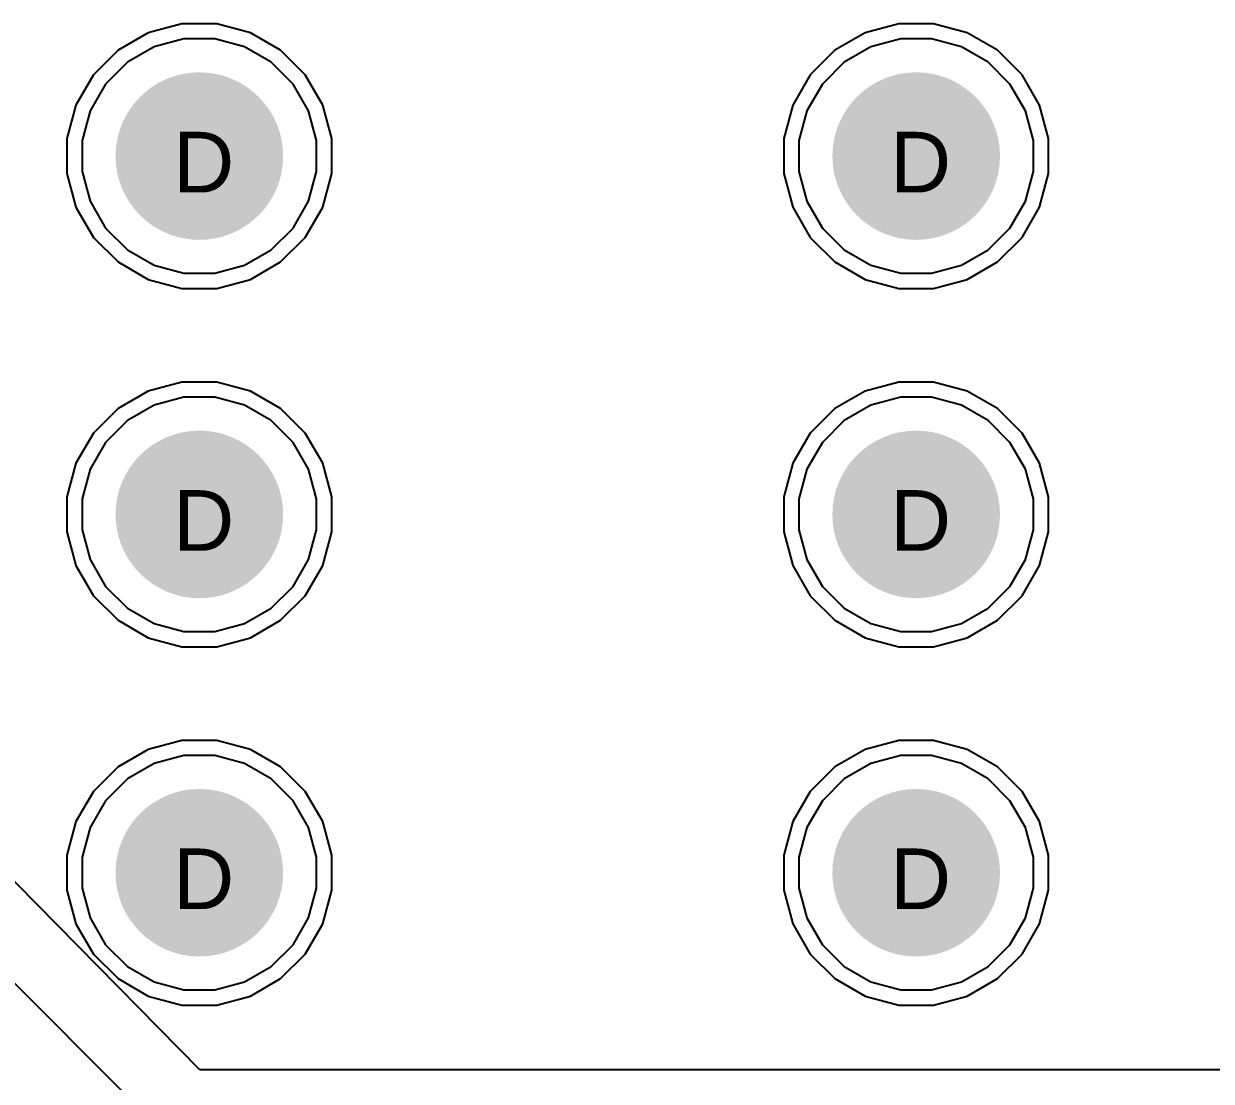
# Model space of a CAD drawing. Header units: inches. Extents: x 0 to 5379, y 0 to 5429.
# Drawn here: x 306.44 to 316.38, y 137.29 to 146.15 of the extents above; entities that cross this region are included whole.
import ezdxf

# ---------------------------------------------------------------- set-up
doc = ezdxf.new("R2010")
doc.units = ezdxf.units.IN
for name, color, linetype in [('Bottom Layer', 5, 'Continuous'), ('Bottom Solder', 6, 'Continuous'), ('Drill Drawing', 1, 'Continuous'), ('GND01', 16, 'Continuous'), ('GND02', 76, 'Continuous'), ('PWR', 156, 'Continuous'), ('SIG 01', 90, 'Continuous'), ('Top Layer', 1, 'Continuous'), ('Top Solder', 216, 'Continuous'), ('Via Holes', 16, 'Continuous')]:
    doc.layers.add(name, color=color, linetype=linetype)
doc.styles.add('Arial', font='', dxfattribs={"height": 0.2})
doc.styles.get('Arial').set_extended_font_data('Arial')

msp = doc.modelspace()

# ---------------------------------------------------------------- hatches: boundary and pattern name
at = {"layer": 'Bottom Layer'}
h = msp.add_hatch(color=5, dxfattribs=at)
edge = h.paths.add_edge_path()
edge.add_arc((307.9074, 145.0396), 0.6, 0, 360)
h = msp.add_hatch(color=5, dxfattribs=at)
edge = h.paths.add_edge_path()
edge.add_arc((313.9074, 145.0396), 0.6, 0, 360)
h = msp.add_hatch(color=5, dxfattribs=at)
edge = h.paths.add_edge_path()
edge.add_arc((307.9074, 142.0396), 0.6, 0, 360)
h = msp.add_hatch(color=5, dxfattribs=at)
edge = h.paths.add_edge_path()
edge.add_arc((313.9074, 142.0396), 0.6, 0, 360)
h = msp.add_hatch(color=5, dxfattribs=at)
edge = h.paths.add_edge_path()
edge.add_arc((307.9074, 139.0396), 0.6, 0, 360)
h = msp.add_hatch(color=5, dxfattribs=at)
edge = h.paths.add_edge_path()
edge.add_arc((313.9074, 139.0396), 0.6, 0, 360)
at = {"layer": 'Bottom Solder'}
h = msp.add_hatch(color=6, dxfattribs=at)
edge = h.paths.add_edge_path()
edge.add_arc((307.9074, 145.0396), 0.7016, 0, 360)
h = msp.add_hatch(color=6, dxfattribs=at)
edge = h.paths.add_edge_path()
edge.add_arc((313.9074, 145.0396), 0.7016, 0, 360)
h = msp.add_hatch(color=6, dxfattribs=at)
edge = h.paths.add_edge_path()
edge.add_arc((307.9074, 142.0396), 0.7016, 0, 360)
h = msp.add_hatch(color=6, dxfattribs=at)
edge = h.paths.add_edge_path()
edge.add_arc((313.9074, 142.0396), 0.7016, 0, 360)
h = msp.add_hatch(color=6, dxfattribs=at)
edge = h.paths.add_edge_path()
edge.add_arc((307.9074, 139.0396), 0.7016, 0, 360)
h = msp.add_hatch(color=6, dxfattribs=at)
edge = h.paths.add_edge_path()
edge.add_arc((313.9074, 139.0396), 0.7016, 0, 360)
at = {"layer": 'GND01'}
h = msp.add_hatch(color=16, dxfattribs=at)
edge = h.paths.add_edge_path()
edge.add_arc((307.9074, 145.0396), 0.6, 0, 360)
h = msp.add_hatch(color=16, dxfattribs=at)
edge = h.paths.add_edge_path()
edge.add_arc((313.9074, 145.0396), 0.6, 0, 360)
h = msp.add_hatch(color=16, dxfattribs=at)
edge = h.paths.add_edge_path()
edge.add_arc((307.9074, 142.0396), 0.6, 0, 360)
h = msp.add_hatch(color=16, dxfattribs=at)
edge = h.paths.add_edge_path()
edge.add_arc((313.9074, 142.0396), 0.6, 0, 360)
h = msp.add_hatch(color=16, dxfattribs=at)
edge = h.paths.add_edge_path()
edge.add_arc((307.9074, 139.0396), 0.6, 0, 360)
h = msp.add_hatch(color=16, dxfattribs=at)
edge = h.paths.add_edge_path()
edge.add_arc((313.9074, 139.0396), 0.6, 0, 360)
at = {"layer": 'GND02'}
h = msp.add_hatch(color=76, dxfattribs=at)
edge = h.paths.add_edge_path()
edge.add_arc((307.9074, 145.0396), 0.6, 0, 360)
h = msp.add_hatch(color=76, dxfattribs=at)
edge = h.paths.add_edge_path()
edge.add_arc((313.9074, 145.0396), 0.6, 0, 360)
h = msp.add_hatch(color=76, dxfattribs=at)
edge = h.paths.add_edge_path()
edge.add_arc((307.9074, 142.0396), 0.6, 0, 360)
h = msp.add_hatch(color=76, dxfattribs=at)
edge = h.paths.add_edge_path()
edge.add_arc((313.9074, 142.0396), 0.6, 0, 360)
h = msp.add_hatch(color=76, dxfattribs=at)
edge = h.paths.add_edge_path()
edge.add_arc((307.9074, 139.0396), 0.6, 0, 360)
h = msp.add_hatch(color=76, dxfattribs=at)
edge = h.paths.add_edge_path()
edge.add_arc((313.9074, 139.0396), 0.6, 0, 360)
at = {"layer": 'PWR'}
h = msp.add_hatch(color=156, dxfattribs=at)
edge = h.paths.add_edge_path()
edge.add_arc((307.9074, 145.0396), 0.6, 0, 360)
h = msp.add_hatch(color=156, dxfattribs=at)
edge = h.paths.add_edge_path()
edge.add_arc((313.9074, 145.0396), 0.6, 0, 360)
h = msp.add_hatch(color=156, dxfattribs=at)
edge = h.paths.add_edge_path()
edge.add_arc((307.9074, 142.0396), 0.6, 0, 360)
h = msp.add_hatch(color=156, dxfattribs=at)
edge = h.paths.add_edge_path()
edge.add_arc((313.9074, 142.0396), 0.6, 0, 360)
h = msp.add_hatch(color=156, dxfattribs=at)
edge = h.paths.add_edge_path()
edge.add_arc((307.9074, 139.0396), 0.6, 0, 360)
h = msp.add_hatch(color=156, dxfattribs=at)
edge = h.paths.add_edge_path()
edge.add_arc((313.9074, 139.0396), 0.6, 0, 360)
at = {"layer": 'SIG 01'}
h = msp.add_hatch(color=90, dxfattribs=at)
edge = h.paths.add_edge_path()
edge.add_arc((307.9074, 145.0396), 0.6, 0, 360)
h = msp.add_hatch(color=90, dxfattribs=at)
edge = h.paths.add_edge_path()
edge.add_arc((313.9074, 145.0396), 0.6, 0, 360)
h = msp.add_hatch(color=90, dxfattribs=at)
edge = h.paths.add_edge_path()
edge.add_arc((307.9074, 142.0396), 0.6, 0, 360)
h = msp.add_hatch(color=90, dxfattribs=at)
edge = h.paths.add_edge_path()
edge.add_arc((313.9074, 142.0396), 0.6, 0, 360)
h = msp.add_hatch(color=90, dxfattribs=at)
edge = h.paths.add_edge_path()
edge.add_arc((307.9074, 139.0396), 0.6, 0, 360)
h = msp.add_hatch(color=90, dxfattribs=at)
edge = h.paths.add_edge_path()
edge.add_arc((313.9074, 139.0396), 0.6, 0, 360)
at = {"layer": 'Top Layer'}
h = msp.add_hatch(color=1, dxfattribs=at)
edge = h.paths.add_edge_path()
edge.add_arc((307.9074, 145.0396), 0.6, 0, 360)
h = msp.add_hatch(color=1, dxfattribs=at)
edge = h.paths.add_edge_path()
edge.add_arc((313.9074, 145.0396), 0.6, 0, 360)
h = msp.add_hatch(color=1, dxfattribs=at)
edge = h.paths.add_edge_path()
edge.add_arc((307.9074, 142.0396), 0.6, 0, 360)
h = msp.add_hatch(color=1, dxfattribs=at)
edge = h.paths.add_edge_path()
edge.add_arc((313.9074, 142.0396), 0.6, 0, 360)
h = msp.add_hatch(color=1, dxfattribs=at)
edge = h.paths.add_edge_path()
edge.add_arc((307.9074, 139.0396), 0.6, 0, 360)
h = msp.add_hatch(color=1, dxfattribs=at)
edge = h.paths.add_edge_path()
edge.add_arc((313.9074, 139.0396), 0.6, 0, 360)
at = {"layer": 'Top Solder'}
h = msp.add_hatch(color=216, dxfattribs=at)
edge = h.paths.add_edge_path()
edge.add_arc((307.9074, 145.0396), 0.7016, 0, 360)
h = msp.add_hatch(color=216, dxfattribs=at)
edge = h.paths.add_edge_path()
edge.add_arc((313.9074, 145.0396), 0.7016, 0, 360)
h = msp.add_hatch(color=216, dxfattribs=at)
edge = h.paths.add_edge_path()
edge.add_arc((307.9074, 142.0396), 0.7016, 0, 360)
h = msp.add_hatch(color=216, dxfattribs=at)
edge = h.paths.add_edge_path()
edge.add_arc((313.9074, 142.0396), 0.7016, 0, 360)
h = msp.add_hatch(color=216, dxfattribs=at)
edge = h.paths.add_edge_path()
edge.add_arc((307.9074, 139.0396), 0.7016, 0, 360)
h = msp.add_hatch(color=216, dxfattribs=at)
edge = h.paths.add_edge_path()
edge.add_arc((313.9074, 139.0396), 0.7016, 0, 360)
at = {"layer": 'Via Holes'}
h = msp.add_hatch(color=7, dxfattribs=at)
edge = h.paths.add_edge_path()
edge.add_arc((307.9074, 145.0396), 0.35, 0, 360)
h = msp.add_hatch(color=7, dxfattribs=at)
edge = h.paths.add_edge_path()
edge.add_arc((313.9074, 145.0396), 0.35, 0, 360)
h = msp.add_hatch(color=7, dxfattribs=at)
edge = h.paths.add_edge_path()
edge.add_arc((307.9074, 142.0396), 0.35, 0, 360)
h = msp.add_hatch(color=7, dxfattribs=at)
edge = h.paths.add_edge_path()
edge.add_arc((313.9074, 142.0396), 0.35, 0, 360)
h = msp.add_hatch(color=7, dxfattribs=at)
edge = h.paths.add_edge_path()
edge.add_arc((307.9074, 139.0396), 0.35, 0, 360)
h = msp.add_hatch(color=7, dxfattribs=at)
edge = h.paths.add_edge_path()
edge.add_arc((313.9074, 139.0396), 0.35, 0, 360)

# ---------------------------------------------------------------- linework, layer by layer
at = {"layer": 'GND01'}
for p, q in [((307.7615, 146.1476), (307.4797, 146.0721)), ((308.0533, 146.1476), (307.7615, 146.1476)), ((308.3351, 146.0721), (308.0533, 146.1476)), ((313.7615, 146.1476), (313.4797, 146.0721)), ((314.0533, 146.1476), (313.7615, 146.1476)), ((314.3351, 146.0721), (314.0533, 146.1476)), ((307.4797, 146.0721), (307.2271, 145.9262)), ((308.5877, 145.9262), (308.3351, 146.0721)), ((313.4797, 146.0721), (313.2271, 145.9262)), ((314.5877, 145.9262), (314.3351, 146.0721)), ((307.2271, 145.9262), (307.0208, 145.7199)), ((308.794, 145.7199), (308.5877, 145.9262)), ((313.2271, 145.9262), (313.0208, 145.7199)), ((314.794, 145.7199), (314.5877, 145.9262)), ((307.0208, 145.7199), (306.8749, 145.4673)), ((308.9399, 145.4673), (308.794, 145.7199)), ((313.0208, 145.7199), (312.8749, 145.4673)), ((314.9399, 145.4673), (314.794, 145.7199)), ((306.8749, 145.4673), (306.7994, 145.1855)), ((309.0154, 145.1855), (308.9399, 145.4673)), ((312.8749, 145.4673), (312.7994, 145.1855)), ((315.0154, 145.1855), (314.9399, 145.4673)), ((306.7994, 145.1855), (306.7994, 144.8937)), ((309.0154, 144.8937), (309.0154, 145.1855)), ((312.7994, 145.1855), (312.7994, 144.8937)), ((315.0154, 144.8937), (315.0154, 145.1855)), ((306.7994, 144.8937), (306.8749, 144.6119)), ((308.9399, 144.6119), (309.0154, 144.8937)), ((312.7994, 144.8937), (312.8749, 144.6119)), ((314.9399, 144.6119), (315.0154, 144.8937)), ((306.8749, 144.6119), (307.0208, 144.3593)), ((308.794, 144.3593), (308.9399, 144.6119)), ((312.8749, 144.6119), (313.0208, 144.3593)), ((314.794, 144.3593), (314.9399, 144.6119)), ((307.0208, 144.3593), (307.2271, 144.153)), ((308.5877, 144.153), (308.794, 144.3593)), ((313.0208, 144.3593), (313.2271, 144.153)), ((314.5877, 144.153), (314.794, 144.3593)), ((307.2271, 144.153), (307.4797, 144.0071)), ((308.3351, 144.0071), (308.5877, 144.153)), ((313.2271, 144.153), (313.4797, 144.0071)), ((314.3351, 144.0071), (314.5877, 144.153)), ((307.4797, 144.0071), (307.7615, 143.9316)), ((307.7615, 143.9316), (308.0533, 143.9316)), ((308.0533, 143.9316), (308.3351, 144.0071)), ((313.4797, 144.0071), (313.7615, 143.9316)), ((313.7615, 143.9316), (314.0533, 143.9316)), ((314.0533, 143.9316), (314.3351, 144.0071)), ((307.7615, 143.1476), (307.4797, 143.0721)), ((308.0533, 143.1476), (307.7615, 143.1476)), ((308.3351, 143.0721), (308.0533, 143.1476)), ((313.7615, 143.1476), (313.4797, 143.0721)), ((314.0533, 143.1476), (313.7615, 143.1476)), ((314.3351, 143.0721), (314.0533, 143.1476)), ((307.4797, 143.0721), (307.2271, 142.9262)), ((308.5877, 142.9262), (308.3351, 143.0721)), ((313.4797, 143.0721), (313.2271, 142.9262)), ((314.5877, 142.9262), (314.3351, 143.0721)), ((307.2271, 142.9262), (307.0208, 142.7199)), ((308.794, 142.7199), (308.5877, 142.9262)), ((313.2271, 142.9262), (313.0208, 142.7199)), ((314.794, 142.7199), (314.5877, 142.9262)), ((307.0208, 142.7199), (306.8749, 142.4673)), ((308.9399, 142.4673), (308.794, 142.7199)), ((313.0208, 142.7199), (312.8749, 142.4673)), ((314.9399, 142.4673), (314.794, 142.7199)), ((306.8749, 142.4673), (306.7994, 142.1855)), ((309.0154, 142.1855), (308.9399, 142.4673)), ((312.8749, 142.4673), (312.7994, 142.1855)), ((315.0154, 142.1855), (314.9399, 142.4673)), ((306.7994, 142.1855), (306.7994, 141.8937)), ((309.0154, 141.8937), (309.0154, 142.1855)), ((312.7994, 142.1855), (312.7994, 141.8937)), ((315.0154, 141.8937), (315.0154, 142.1855)), ((306.7994, 141.8937), (306.8749, 141.6119)), ((308.9399, 141.6119), (309.0154, 141.8937)), ((312.7994, 141.8937), (312.8749, 141.6119)), ((314.9399, 141.6119), (315.0154, 141.8937)), ((306.8749, 141.6119), (307.0208, 141.3593)), ((308.794, 141.3593), (308.9399, 141.6119)), ((312.8749, 141.6119), (313.0208, 141.3593)), ((314.794, 141.3593), (314.9399, 141.6119)), ((307.0208, 141.3593), (307.2271, 141.153)), ((308.5877, 141.153), (308.794, 141.3593)), ((313.0208, 141.3593), (313.2271, 141.153)), ((314.5877, 141.153), (314.794, 141.3593)), ((307.2271, 141.153), (307.4797, 141.0071)), ((308.3351, 141.0071), (308.5877, 141.153)), ((313.2271, 141.153), (313.4797, 141.0071)), ((314.3351, 141.0071), (314.5877, 141.153)), ((307.4797, 141.0071), (307.7615, 140.9316)), ((308.0533, 140.9316), (308.3351, 141.0071)), ((313.4797, 141.0071), (313.7615, 140.9316)), ((314.0533, 140.9316), (314.3351, 141.0071)), ((307.7615, 140.9316), (308.0533, 140.9316)), ((313.7615, 140.9316), (314.0533, 140.9316)), ((307.7615, 140.1476), (307.4797, 140.0721)), ((308.0533, 140.1476), (307.7615, 140.1476)), ((308.3351, 140.0721), (308.0533, 140.1476)), ((313.7615, 140.1476), (313.4797, 140.0721)), ((314.0533, 140.1476), (313.7615, 140.1476)), ((314.3351, 140.0721), (314.0533, 140.1476)), ((307.4797, 140.0721), (307.2271, 139.9262)), ((308.5877, 139.9262), (308.3351, 140.0721)), ((313.4797, 140.0721), (313.2271, 139.9262)), ((314.5877, 139.9262), (314.3351, 140.0721)), ((307.2271, 139.9262), (307.0208, 139.7199)), ((308.794, 139.7199), (308.5877, 139.9262)), ((313.2271, 139.9262), (313.0208, 139.7199)), ((314.794, 139.7199), (314.5877, 139.9262)), ((307.0208, 139.7199), (306.8749, 139.4673)), ((308.9399, 139.4673), (308.794, 139.7199)), ((313.0208, 139.7199), (312.8749, 139.4673)), ((314.9399, 139.4673), (314.794, 139.7199)), ((306.8749, 139.4673), (306.7994, 139.1855)), ((309.0154, 139.1855), (308.9399, 139.4673)), ((312.8749, 139.4673), (312.7994, 139.1855)), ((315.0154, 139.1855), (314.9399, 139.4673)), ((306.7994, 139.1855), (306.7994, 138.8937)), ((309.0154, 138.8937), (309.0154, 139.1855)), ((312.7994, 139.1855), (312.7994, 138.8937)), ((315.0154, 138.8937), (315.0154, 139.1855)), ((306.7994, 138.8937), (306.8749, 138.6119)), ((308.9399, 138.6119), (309.0154, 138.8937)), ((312.7994, 138.8937), (312.8749, 138.6119)), ((314.9399, 138.6119), (315.0154, 138.8937)), ((306.8749, 138.6119), (307.0208, 138.3593)), ((308.794, 138.3593), (308.9399, 138.6119)), ((312.8749, 138.6119), (313.0208, 138.3593)), ((314.794, 138.3593), (314.9399, 138.6119)), ((307.0208, 138.3593), (307.2271, 138.153)), ((308.5877, 138.153), (308.794, 138.3593)), ((313.0208, 138.3593), (313.2271, 138.153)), ((314.5877, 138.153), (314.794, 138.3593)), ((307.2271, 138.153), (307.4797, 138.0071)), ((308.3351, 138.0071), (308.5877, 138.153)), ((313.2271, 138.153), (313.4797, 138.0071)), ((314.3351, 138.0071), (314.5877, 138.153)), ((307.4797, 138.0071), (307.7615, 137.9316)), ((308.0533, 137.9316), (308.3351, 138.0071)), ((313.4797, 138.0071), (313.7615, 137.9316)), ((314.0533, 137.9316), (314.3351, 138.0071)), ((307.7615, 137.9316), (308.0533, 137.9316)), ((313.7615, 137.9316), (314.0533, 137.9316))]:
    msp.add_line(p, q, dxfattribs=at)
at = {"layer": 'GND02'}
for p, q in [((307.7615, 146.1476), (307.4797, 146.0721)), ((308.0533, 146.1476), (307.7615, 146.1476)), ((308.3351, 146.0721), (308.0533, 146.1476)), ((313.7615, 146.1476), (313.4797, 146.0721)), ((314.0533, 146.1476), (313.7615, 146.1476)), ((314.3351, 146.0721), (314.0533, 146.1476)), ((307.4797, 146.0721), (307.2271, 145.9262)), ((308.5877, 145.9262), (308.3351, 146.0721)), ((313.4797, 146.0721), (313.2271, 145.9262)), ((314.5877, 145.9262), (314.3351, 146.0721)), ((307.2271, 145.9262), (307.0208, 145.7199)), ((308.794, 145.7199), (308.5877, 145.9262)), ((313.2271, 145.9262), (313.0208, 145.7199)), ((314.794, 145.7199), (314.5877, 145.9262)), ((307.0208, 145.7199), (306.8749, 145.4673)), ((308.9399, 145.4673), (308.794, 145.7199)), ((313.0208, 145.7199), (312.8749, 145.4673)), ((314.9399, 145.4673), (314.794, 145.7199)), ((306.8749, 145.4673), (306.7994, 145.1855)), ((309.0154, 145.1855), (308.9399, 145.4673)), ((312.8749, 145.4673), (312.7994, 145.1855)), ((315.0154, 145.1855), (314.9399, 145.4673)), ((306.7994, 145.1855), (306.7994, 144.8937)), ((309.0154, 144.8937), (309.0154, 145.1855)), ((312.7994, 145.1855), (312.7994, 144.8937)), ((315.0154, 144.8937), (315.0154, 145.1855)), ((306.7994, 144.8937), (306.8749, 144.6119)), ((308.9399, 144.6119), (309.0154, 144.8937)), ((312.7994, 144.8937), (312.8749, 144.6119)), ((314.9399, 144.6119), (315.0154, 144.8937)), ((306.8749, 144.6119), (307.0208, 144.3593)), ((308.794, 144.3593), (308.9399, 144.6119)), ((312.8749, 144.6119), (313.0208, 144.3593)), ((314.794, 144.3593), (314.9399, 144.6119)), ((307.0208, 144.3593), (307.2271, 144.153)), ((308.5877, 144.153), (308.794, 144.3593)), ((313.0208, 144.3593), (313.2271, 144.153)), ((314.5877, 144.153), (314.794, 144.3593)), ((307.2271, 144.153), (307.4797, 144.0071)), ((308.3351, 144.0071), (308.5877, 144.153)), ((313.2271, 144.153), (313.4797, 144.0071)), ((314.3351, 144.0071), (314.5877, 144.153)), ((307.4797, 144.0071), (307.7615, 143.9316)), ((307.7615, 143.9316), (308.0533, 143.9316)), ((308.0533, 143.9316), (308.3351, 144.0071)), ((313.4797, 144.0071), (313.7615, 143.9316)), ((313.7615, 143.9316), (314.0533, 143.9316)), ((314.0533, 143.9316), (314.3351, 144.0071)), ((307.7615, 143.1476), (307.4797, 143.0721)), ((308.0533, 143.1476), (307.7615, 143.1476)), ((308.3351, 143.0721), (308.0533, 143.1476)), ((313.7615, 143.1476), (313.4797, 143.0721)), ((314.0533, 143.1476), (313.7615, 143.1476)), ((314.3351, 143.0721), (314.0533, 143.1476)), ((307.4797, 143.0721), (307.2271, 142.9262)), ((308.5877, 142.9262), (308.3351, 143.0721)), ((313.4797, 143.0721), (313.2271, 142.9262)), ((314.5877, 142.9262), (314.3351, 143.0721)), ((307.2271, 142.9262), (307.0208, 142.7199)), ((308.794, 142.7199), (308.5877, 142.9262)), ((313.2271, 142.9262), (313.0208, 142.7199)), ((314.794, 142.7199), (314.5877, 142.9262)), ((307.0208, 142.7199), (306.8749, 142.4673)), ((308.9399, 142.4673), (308.794, 142.7199)), ((313.0208, 142.7199), (312.8749, 142.4673)), ((314.9399, 142.4673), (314.794, 142.7199)), ((306.8749, 142.4673), (306.7994, 142.1855)), ((309.0154, 142.1855), (308.9399, 142.4673)), ((312.8749, 142.4673), (312.7994, 142.1855)), ((315.0154, 142.1855), (314.9399, 142.4673)), ((306.7994, 142.1855), (306.7994, 141.8937)), ((309.0154, 141.8937), (309.0154, 142.1855)), ((312.7994, 142.1855), (312.7994, 141.8937)), ((315.0154, 141.8937), (315.0154, 142.1855)), ((306.7994, 141.8937), (306.8749, 141.6119)), ((308.9399, 141.6119), (309.0154, 141.8937)), ((312.7994, 141.8937), (312.8749, 141.6119)), ((314.9399, 141.6119), (315.0154, 141.8937)), ((306.8749, 141.6119), (307.0208, 141.3593)), ((308.794, 141.3593), (308.9399, 141.6119)), ((312.8749, 141.6119), (313.0208, 141.3593)), ((314.794, 141.3593), (314.9399, 141.6119)), ((307.0208, 141.3593), (307.2271, 141.153)), ((308.5877, 141.153), (308.794, 141.3593)), ((313.0208, 141.3593), (313.2271, 141.153)), ((314.5877, 141.153), (314.794, 141.3593)), ((307.2271, 141.153), (307.4797, 141.0071)), ((308.3351, 141.0071), (308.5877, 141.153)), ((313.2271, 141.153), (313.4797, 141.0071)), ((314.3351, 141.0071), (314.5877, 141.153)), ((307.4797, 141.0071), (307.7615, 140.9316)), ((308.0533, 140.9316), (308.3351, 141.0071)), ((313.4797, 141.0071), (313.7615, 140.9316)), ((314.0533, 140.9316), (314.3351, 141.0071)), ((307.7615, 140.9316), (308.0533, 140.9316)), ((313.7615, 140.9316), (314.0533, 140.9316)), ((307.7615, 140.1476), (307.4797, 140.0721)), ((308.0533, 140.1476), (307.7615, 140.1476)), ((308.3351, 140.0721), (308.0533, 140.1476)), ((313.7615, 140.1476), (313.4797, 140.0721)), ((314.0533, 140.1476), (313.7615, 140.1476)), ((314.3351, 140.0721), (314.0533, 140.1476)), ((307.4797, 140.0721), (307.2271, 139.9262)), ((308.5877, 139.9262), (308.3351, 140.0721)), ((313.4797, 140.0721), (313.2271, 139.9262)), ((314.5877, 139.9262), (314.3351, 140.0721)), ((307.2271, 139.9262), (307.0208, 139.7199)), ((308.794, 139.7199), (308.5877, 139.9262)), ((313.2271, 139.9262), (313.0208, 139.7199)), ((314.794, 139.7199), (314.5877, 139.9262)), ((307.0208, 139.7199), (306.8749, 139.4673)), ((308.9399, 139.4673), (308.794, 139.7199)), ((313.0208, 139.7199), (312.8749, 139.4673)), ((314.9399, 139.4673), (314.794, 139.7199)), ((306.8749, 139.4673), (306.7994, 139.1855)), ((309.0154, 139.1855), (308.9399, 139.4673)), ((312.8749, 139.4673), (312.7994, 139.1855)), ((315.0154, 139.1855), (314.9399, 139.4673)), ((306.7994, 139.1855), (306.7994, 138.8937)), ((309.0154, 138.8937), (309.0154, 139.1855)), ((312.7994, 139.1855), (312.7994, 138.8937)), ((315.0154, 138.8937), (315.0154, 139.1855)), ((306.7994, 138.8937), (306.8749, 138.6119)), ((308.9399, 138.6119), (309.0154, 138.8937)), ((312.7994, 138.8937), (312.8749, 138.6119)), ((314.9399, 138.6119), (315.0154, 138.8937)), ((306.8749, 138.6119), (307.0208, 138.3593)), ((308.794, 138.3593), (308.9399, 138.6119)), ((312.8749, 138.6119), (313.0208, 138.3593)), ((314.794, 138.3593), (314.9399, 138.6119)), ((307.0208, 138.3593), (307.2271, 138.153)), ((308.5877, 138.153), (308.794, 138.3593)), ((313.0208, 138.3593), (313.2271, 138.153)), ((314.5877, 138.153), (314.794, 138.3593)), ((307.2271, 138.153), (307.4797, 138.0071)), ((308.3351, 138.0071), (308.5877, 138.153)), ((313.2271, 138.153), (313.4797, 138.0071)), ((314.3351, 138.0071), (314.5877, 138.153)), ((307.4797, 138.0071), (307.7615, 137.9316)), ((308.0533, 137.9316), (308.3351, 138.0071)), ((313.4797, 138.0071), (313.7615, 137.9316)), ((314.0533, 137.9316), (314.3351, 138.0071)), ((307.7615, 137.9316), (308.0533, 137.9316)), ((313.7615, 137.9316), (314.0533, 137.9316))]:
    msp.add_line(p, q, dxfattribs=at)
at = {"layer": 'PWR'}
for p, q in [((307.7615, 146.1476), (307.4797, 146.0721)), ((308.0533, 146.1476), (307.7615, 146.1476)), ((308.3351, 146.0721), (308.0533, 146.1476)), ((313.7615, 146.1476), (313.4797, 146.0721)), ((314.0533, 146.1476), (313.7615, 146.1476)), ((314.3351, 146.0721), (314.0533, 146.1476)), ((307.4797, 146.0721), (307.2271, 145.9262)), ((308.5877, 145.9262), (308.3351, 146.0721)), ((313.4797, 146.0721), (313.2271, 145.9262)), ((314.5877, 145.9262), (314.3351, 146.0721)), ((307.2271, 145.9262), (307.0208, 145.7199)), ((308.794, 145.7199), (308.5877, 145.9262)), ((313.2271, 145.9262), (313.0208, 145.7199)), ((314.794, 145.7199), (314.5877, 145.9262)), ((307.0208, 145.7199), (306.8749, 145.4673)), ((308.9399, 145.4673), (308.794, 145.7199)), ((313.0208, 145.7199), (312.8749, 145.4673)), ((314.9399, 145.4673), (314.794, 145.7199)), ((306.8749, 145.4673), (306.7994, 145.1855)), ((309.0154, 145.1855), (308.9399, 145.4673)), ((312.8749, 145.4673), (312.7994, 145.1855)), ((315.0154, 145.1855), (314.9399, 145.4673)), ((306.7994, 145.1855), (306.7994, 144.8937)), ((309.0154, 144.8937), (309.0154, 145.1855)), ((312.7994, 145.1855), (312.7994, 144.8937)), ((315.0154, 144.8937), (315.0154, 145.1855)), ((306.7994, 144.8937), (306.8749, 144.6119)), ((308.9399, 144.6119), (309.0154, 144.8937)), ((312.7994, 144.8937), (312.8749, 144.6119)), ((314.9399, 144.6119), (315.0154, 144.8937)), ((306.8749, 144.6119), (307.0208, 144.3593)), ((308.794, 144.3593), (308.9399, 144.6119)), ((312.8749, 144.6119), (313.0208, 144.3593)), ((314.794, 144.3593), (314.9399, 144.6119)), ((307.0208, 144.3593), (307.2271, 144.153)), ((308.5877, 144.153), (308.794, 144.3593)), ((313.0208, 144.3593), (313.2271, 144.153)), ((314.5877, 144.153), (314.794, 144.3593)), ((307.2271, 144.153), (307.4797, 144.0071)), ((308.3351, 144.0071), (308.5877, 144.153)), ((313.2271, 144.153), (313.4797, 144.0071)), ((314.3351, 144.0071), (314.5877, 144.153)), ((307.4797, 144.0071), (307.7615, 143.9316)), ((307.7615, 143.9316), (308.0533, 143.9316)), ((308.0533, 143.9316), (308.3351, 144.0071)), ((313.4797, 144.0071), (313.7615, 143.9316)), ((313.7615, 143.9316), (314.0533, 143.9316)), ((314.0533, 143.9316), (314.3351, 144.0071)), ((307.7615, 143.1476), (307.4797, 143.0721)), ((308.0533, 143.1476), (307.7615, 143.1476)), ((308.3351, 143.0721), (308.0533, 143.1476)), ((313.7615, 143.1476), (313.4797, 143.0721)), ((314.0533, 143.1476), (313.7615, 143.1476)), ((314.3351, 143.0721), (314.0533, 143.1476)), ((307.4797, 143.0721), (307.2271, 142.9262)), ((308.5877, 142.9262), (308.3351, 143.0721)), ((313.4797, 143.0721), (313.2271, 142.9262)), ((314.5877, 142.9262), (314.3351, 143.0721)), ((307.2271, 142.9262), (307.0208, 142.7199)), ((308.794, 142.7199), (308.5877, 142.9262)), ((313.2271, 142.9262), (313.0208, 142.7199)), ((314.794, 142.7199), (314.5877, 142.9262)), ((307.0208, 142.7199), (306.8749, 142.4673)), ((308.9399, 142.4673), (308.794, 142.7199)), ((313.0208, 142.7199), (312.8749, 142.4673)), ((314.9399, 142.4673), (314.794, 142.7199)), ((306.8749, 142.4673), (306.7994, 142.1855)), ((309.0154, 142.1855), (308.9399, 142.4673)), ((312.8749, 142.4673), (312.7994, 142.1855)), ((315.0154, 142.1855), (314.9399, 142.4673)), ((306.7994, 142.1855), (306.7994, 141.8937)), ((309.0154, 141.8937), (309.0154, 142.1855)), ((312.7994, 142.1855), (312.7994, 141.8937)), ((315.0154, 141.8937), (315.0154, 142.1855)), ((306.7994, 141.8937), (306.8749, 141.6119)), ((308.9399, 141.6119), (309.0154, 141.8937)), ((312.7994, 141.8937), (312.8749, 141.6119)), ((314.9399, 141.6119), (315.0154, 141.8937)), ((306.8749, 141.6119), (307.0208, 141.3593)), ((308.794, 141.3593), (308.9399, 141.6119)), ((312.8749, 141.6119), (313.0208, 141.3593)), ((314.794, 141.3593), (314.9399, 141.6119)), ((307.0208, 141.3593), (307.2271, 141.153)), ((308.5877, 141.153), (308.794, 141.3593)), ((313.0208, 141.3593), (313.2271, 141.153)), ((314.5877, 141.153), (314.794, 141.3593)), ((307.2271, 141.153), (307.4797, 141.0071)), ((308.3351, 141.0071), (308.5877, 141.153)), ((313.2271, 141.153), (313.4797, 141.0071)), ((314.3351, 141.0071), (314.5877, 141.153)), ((307.4797, 141.0071), (307.7615, 140.9316)), ((308.0533, 140.9316), (308.3351, 141.0071)), ((313.4797, 141.0071), (313.7615, 140.9316)), ((314.0533, 140.9316), (314.3351, 141.0071)), ((307.7615, 140.9316), (308.0533, 140.9316)), ((313.7615, 140.9316), (314.0533, 140.9316)), ((307.7615, 140.1476), (307.4797, 140.0721)), ((308.0533, 140.1476), (307.7615, 140.1476)), ((308.3351, 140.0721), (308.0533, 140.1476)), ((313.7615, 140.1476), (313.4797, 140.0721)), ((314.0533, 140.1476), (313.7615, 140.1476)), ((314.3351, 140.0721), (314.0533, 140.1476)), ((307.4797, 140.0721), (307.2271, 139.9262)), ((308.5877, 139.9262), (308.3351, 140.0721)), ((313.4797, 140.0721), (313.2271, 139.9262)), ((314.5877, 139.9262), (314.3351, 140.0721)), ((307.2271, 139.9262), (307.0208, 139.7199)), ((308.794, 139.7199), (308.5877, 139.9262)), ((313.2271, 139.9262), (313.0208, 139.7199)), ((314.794, 139.7199), (314.5877, 139.9262)), ((307.0208, 139.7199), (306.8749, 139.4673)), ((308.9399, 139.4673), (308.794, 139.7199)), ((313.0208, 139.7199), (312.8749, 139.4673)), ((314.9399, 139.4673), (314.794, 139.7199)), ((306.8749, 139.4673), (306.7994, 139.1855)), ((309.0154, 139.1855), (308.9399, 139.4673)), ((312.8749, 139.4673), (312.7994, 139.1855)), ((315.0154, 139.1855), (314.9399, 139.4673)), ((306.7994, 139.1855), (306.7994, 138.8937)), ((309.0154, 138.8937), (309.0154, 139.1855)), ((312.7994, 139.1855), (312.7994, 138.8937)), ((315.0154, 138.8937), (315.0154, 139.1855)), ((306.7994, 138.8937), (306.8749, 138.6119)), ((308.9399, 138.6119), (309.0154, 138.8937)), ((312.7994, 138.8937), (312.8749, 138.6119)), ((314.9399, 138.6119), (315.0154, 138.8937)), ((306.8749, 138.6119), (307.0208, 138.3593)), ((308.794, 138.3593), (308.9399, 138.6119)), ((312.8749, 138.6119), (313.0208, 138.3593)), ((314.794, 138.3593), (314.9399, 138.6119)), ((307.0208, 138.3593), (307.2271, 138.153)), ((308.5877, 138.153), (308.794, 138.3593)), ((313.0208, 138.3593), (313.2271, 138.153)), ((314.5877, 138.153), (314.794, 138.3593)), ((307.2271, 138.153), (307.4797, 138.0071)), ((308.3351, 138.0071), (308.5877, 138.153)), ((313.2271, 138.153), (313.4797, 138.0071)), ((314.3351, 138.0071), (314.5877, 138.153)), ((307.4797, 138.0071), (307.7615, 137.9316)), ((308.0533, 137.9316), (308.3351, 138.0071)), ((313.4797, 138.0071), (313.7615, 137.9316)), ((314.0533, 137.9316), (314.3351, 138.0071)), ((307.7615, 137.9316), (308.0533, 137.9316)), ((313.7615, 137.9316), (314.0533, 137.9316))]:
    msp.add_line(p, q, dxfattribs=at)
at = {"layer": 'SIG 01'}
for p, q in [((307.7783, 146.0206), (307.5288, 145.9537)), ((308.0366, 146.0206), (307.7783, 146.0206)), ((308.2861, 145.9537), (308.0366, 146.0206)), ((313.7783, 146.0206), (313.5288, 145.9537)), ((314.0366, 146.0206), (313.7783, 146.0206)), ((314.2861, 145.9537), (314.0366, 146.0206)), ((307.5288, 145.9537), (307.3051, 145.8246)), ((308.5098, 145.8246), (308.2861, 145.9537)), ((313.5288, 145.9537), (313.3051, 145.8246)), ((314.5098, 145.8246), (314.2861, 145.9537)), ((307.3051, 145.8246), (307.1224, 145.6419)), ((308.6924, 145.6419), (308.5098, 145.8246)), ((313.3051, 145.8246), (313.1224, 145.6419)), ((314.6924, 145.6419), (314.5098, 145.8246)), ((307.1224, 145.6419), (306.9933, 145.4182)), ((308.8216, 145.4182), (308.6924, 145.6419)), ((313.1224, 145.6419), (312.9933, 145.4182)), ((314.8215, 145.4182), (314.6924, 145.6419)), ((306.9933, 145.4182), (306.9264, 145.1687)), ((308.8884, 145.1687), (308.8216, 145.4182)), ((312.9933, 145.4182), (312.9264, 145.1687)), ((314.8884, 145.1687), (314.8215, 145.4182)), ((306.9264, 145.1687), (306.9264, 144.9104)), ((308.8884, 144.9104), (308.8884, 145.1687)), ((312.9264, 145.1687), (312.9264, 144.9104)), ((314.8884, 144.9104), (314.8884, 145.1687)), ((306.9264, 144.9104), (306.9933, 144.6609)), ((308.8216, 144.6609), (308.8884, 144.9104)), ((312.9264, 144.9104), (312.9933, 144.6609)), ((314.8215, 144.6609), (314.8884, 144.9104)), ((306.9933, 144.6609), (307.1224, 144.4372)), ((308.6924, 144.4372), (308.8216, 144.6609)), ((312.9933, 144.6609), (313.1224, 144.4372)), ((314.6924, 144.4372), (314.8215, 144.6609)), ((307.1224, 144.4372), (307.3051, 144.2546)), ((308.5098, 144.2546), (308.6924, 144.4372)), ((313.1224, 144.4372), (313.3051, 144.2546)), ((314.5098, 144.2546), (314.6924, 144.4372)), ((307.3051, 144.2546), (307.5288, 144.1255)), ((308.2861, 144.1255), (308.5098, 144.2546)), ((313.3051, 144.2546), (313.5288, 144.1255)), ((314.2861, 144.1255), (314.5098, 144.2546)), ((307.5288, 144.1255), (307.7783, 144.0586)), ((308.0366, 144.0586), (308.2861, 144.1255)), ((313.5288, 144.1255), (313.7783, 144.0586)), ((314.0366, 144.0586), (314.2861, 144.1255)), ((307.7783, 144.0586), (308.0366, 144.0586)), ((313.7783, 144.0586), (314.0366, 144.0586)), ((307.5288, 142.9537), (307.3051, 142.8246)), ((307.7783, 143.0206), (307.5288, 142.9537)), ((308.0366, 143.0206), (307.7783, 143.0206)), ((308.2861, 142.9537), (308.0366, 143.0206)), ((308.5098, 142.8246), (308.2861, 142.9537)), ((313.5288, 142.9537), (313.3051, 142.8246)), ((313.7783, 143.0206), (313.5288, 142.9537)), ((314.0366, 143.0206), (313.7783, 143.0206)), ((314.2861, 142.9537), (314.0366, 143.0206)), ((314.5098, 142.8246), (314.2861, 142.9537)), ((307.3051, 142.8246), (307.1224, 142.6419)), ((308.6924, 142.6419), (308.5098, 142.8246)), ((313.3051, 142.8246), (313.1224, 142.6419)), ((314.6924, 142.6419), (314.5098, 142.8246)), ((307.1224, 142.6419), (306.9933, 142.4182)), ((308.8216, 142.4182), (308.6924, 142.6419)), ((313.1224, 142.6419), (312.9933, 142.4182)), ((314.8215, 142.4182), (314.6924, 142.6419)), ((306.9933, 142.4182), (306.9264, 142.1688)), ((308.8884, 142.1688), (308.8216, 142.4182)), ((312.9933, 142.4182), (312.9264, 142.1688)), ((314.8884, 142.1688), (314.8215, 142.4182)), ((306.9264, 142.1688), (306.9264, 141.9104)), ((308.8884, 141.9104), (308.8884, 142.1688)), ((312.9264, 142.1688), (312.9264, 141.9104)), ((314.8884, 141.9104), (314.8884, 142.1688)), ((306.9264, 141.9104), (306.9933, 141.6609)), ((308.8216, 141.6609), (308.8884, 141.9104)), ((312.9264, 141.9104), (312.9933, 141.6609)), ((314.8215, 141.6609), (314.8884, 141.9104)), ((306.9933, 141.6609), (307.1224, 141.4373)), ((308.6924, 141.4373), (308.8216, 141.6609)), ((312.9933, 141.6609), (313.1224, 141.4373)), ((314.6924, 141.4373), (314.8215, 141.6609)), ((307.1224, 141.4373), (307.3051, 141.2546)), ((308.5098, 141.2546), (308.6924, 141.4373)), ((313.1224, 141.4373), (313.3051, 141.2546)), ((314.5098, 141.2546), (314.6924, 141.4373)), ((307.3051, 141.2546), (307.5288, 141.1255)), ((308.2861, 141.1255), (308.5098, 141.2546)), ((313.3051, 141.2546), (313.5288, 141.1255)), ((314.2861, 141.1255), (314.5098, 141.2546)), ((307.5288, 141.1255), (307.7783, 141.0586)), ((307.7783, 141.0586), (308.0366, 141.0586)), ((308.0366, 141.0586), (308.2861, 141.1255)), ((313.5288, 141.1255), (313.7783, 141.0586)), ((313.7783, 141.0586), (314.0366, 141.0586)), ((314.0366, 141.0586), (314.2861, 141.1255)), ((307.5288, 139.9537), (307.3051, 139.8246)), ((307.7783, 140.0206), (307.5288, 139.9537)), ((308.0366, 140.0206), (307.7783, 140.0206)), ((308.2861, 139.9537), (308.0366, 140.0206)), ((308.5098, 139.8246), (308.2861, 139.9537)), ((313.5288, 139.9537), (313.3051, 139.8246)), ((313.7783, 140.0206), (313.5288, 139.9537)), ((314.0366, 140.0206), (313.7783, 140.0206)), ((314.2861, 139.9537), (314.0366, 140.0206)), ((314.5098, 139.8246), (314.2861, 139.9537)), ((307.3051, 139.8246), (307.1224, 139.6419)), ((308.6924, 139.6419), (308.5098, 139.8246)), ((313.3051, 139.8246), (313.1224, 139.6419)), ((314.6924, 139.6419), (314.5098, 139.8246)), ((307.1224, 139.6419), (306.9933, 139.4183)), ((308.8216, 139.4183), (308.6924, 139.6419)), ((313.1224, 139.6419), (312.9933, 139.4183)), ((314.8215, 139.4183), (314.6924, 139.6419)), ((306.9933, 139.4183), (306.9264, 139.1688)), ((308.8884, 139.1688), (308.8216, 139.4183)), ((312.9933, 139.4183), (312.9264, 139.1688)), ((314.8884, 139.1688), (314.8215, 139.4183)), ((306.9264, 139.1688), (306.9264, 138.9104)), ((308.8884, 138.9104), (308.8884, 139.1688)), ((312.9264, 139.1688), (312.9264, 138.9104)), ((314.8884, 138.9104), (314.8884, 139.1688)), ((306.9264, 138.9104), (306.9933, 138.6609)), ((308.8216, 138.6609), (308.8884, 138.9104)), ((312.9264, 138.9104), (312.9933, 138.6609)), ((314.8215, 138.6609), (314.8884, 138.9104)), ((306.9933, 138.6609), (307.1224, 138.4373)), ((308.6924, 138.4373), (308.8216, 138.6609)), ((312.9933, 138.6609), (313.1224, 138.4373)), ((314.6924, 138.4373), (314.8215, 138.6609)), ((307.1224, 138.4373), (307.3051, 138.2546)), ((308.5098, 138.2546), (308.6924, 138.4373)), ((313.1224, 138.4373), (313.3051, 138.2546)), ((314.5098, 138.2546), (314.6924, 138.4373)), ((307.3051, 138.2546), (307.5288, 138.1255)), ((308.2861, 138.1255), (308.5098, 138.2546)), ((313.3051, 138.2546), (313.5288, 138.1255)), ((314.2861, 138.1255), (314.5098, 138.2546)), ((307.5288, 138.1255), (307.7783, 138.0586)), ((308.0366, 138.0586), (308.2861, 138.1255)), ((313.5288, 138.1255), (313.7783, 138.0586)), ((314.0366, 138.0586), (314.2861, 138.1255)), ((307.7783, 138.0586), (308.0366, 138.0586)), ((313.7783, 138.0586), (314.0366, 138.0586))]:
    msp.add_line(p, q, dxfattribs=at)
at = {"layer": 'Top Layer'}
for p, q in [((307.9119, 137.3886), (302.5648, 142.8179)), ((307.604, 136.8706), (301.9806, 142.494)), ((343.424, 137.3886), (307.9119, 137.3886))]:
    msp.add_line(p, q, dxfattribs=at)

# ---------------------------------------------------------------- texts
at = {"layer": 'Drill Drawing', "style": 'Arial'}
for p in [(307.6873, 144.7349), (313.6873, 144.7349), (307.6873, 141.7349), (313.6873, 141.7349), (307.6873, 138.7349), (313.6873, 138.7349)]:
    msp.add_text('D', height=0.508, dxfattribs=at).set_placement(p)

doc.saveas('drawing.dxf')
